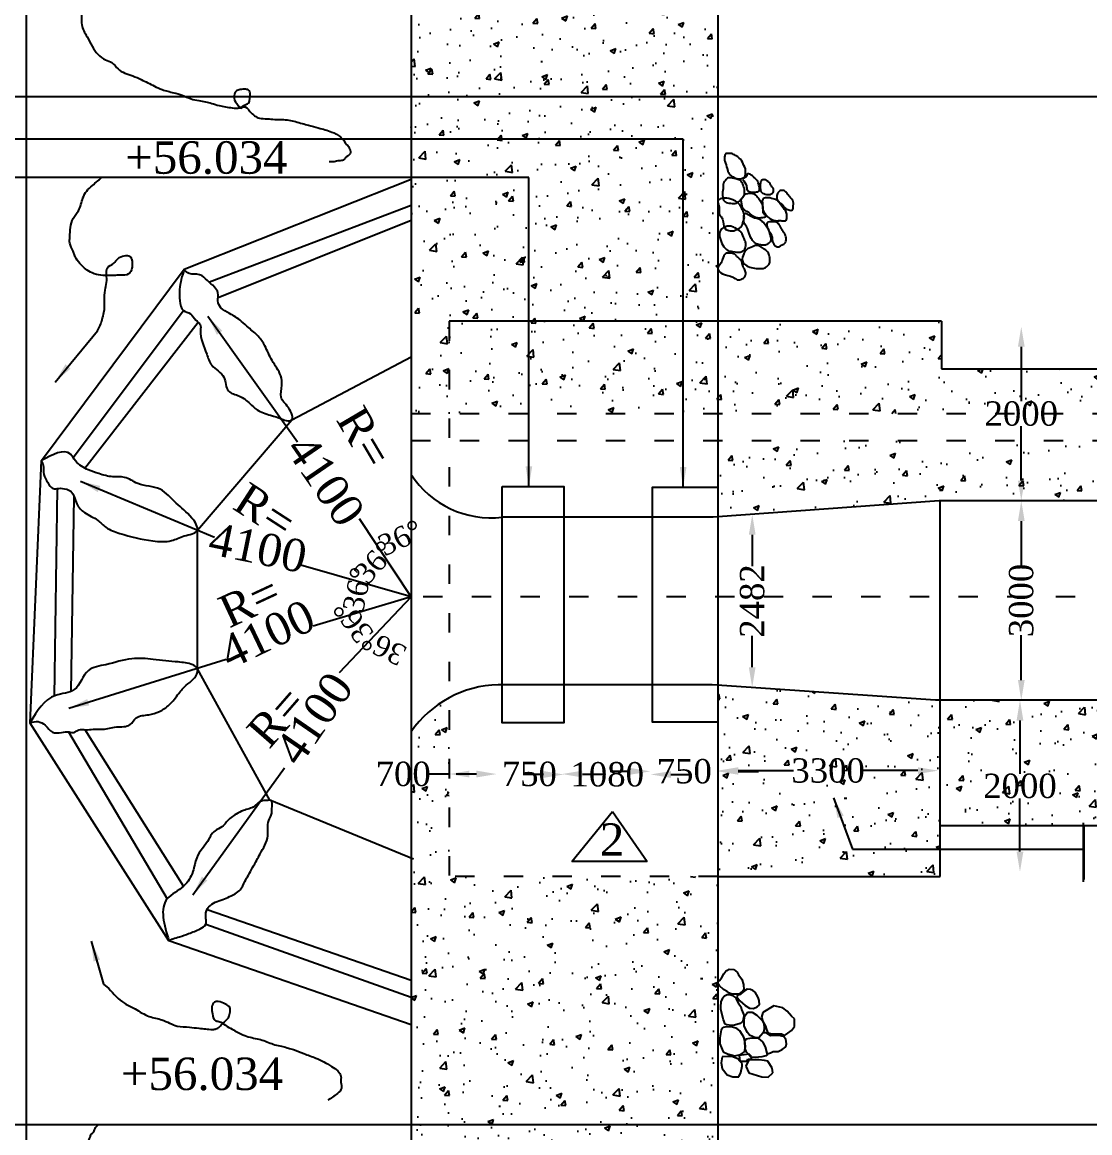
# Model space of a CAD drawing. Header units: millimetres. Extents: x 1776 to 105812, y -926 to 60429.
# Drawn here: x 52245 to 65409, y 28551 to 42253 of the extents above; entities that cross this region are included whole.
import ezdxf

# ---------------------------------------------------------------- set-up
doc = ezdxf.new("R2010")
doc.units = ezdxf.units.MM
doc.header["$MEASUREMENT"] = 0
doc.header["$PDMODE"] = 66
doc.header["$PDSIZE"] = 170
doc.linetypes.add('ACAD_ISO03W100', pattern=[30, 12, -18])
for name, color, linetype in [('DIM', 5, 'Continuous'), ('DOT LINE', 3, 'ACAD_ISO03W100'), ('DWG. LINE', 1, 'Continuous'), ('HATCH', 2, 'Continuous'), ('TEXT', 7, 'Continuous')]:
    doc.layers.add(name, color=color, linetype=linetype)
doc.styles.get("Standard").update_dxf_attribs({"font": 'times.ttf', "height": 300})
doc.dimstyles.get("Standard").update_dxf_attribs({"dimtxt": 300, "dimasz": 250, "dimexe": 0.18, "dimexo": 0.0625, "dimgap": 0.09, "dimtad": 0, "dimtih": 1, "dimtoh": 1, "dimdec": 1, "dimzin": 0, "dimdsep": 46, "dimtxsty": 'Standard', "dimcen": 0.09, "dimse1": 1, "dimse2": 1, "dimclrd": 5, "dimclre": 5, "dimclrt": 4, "dimadec": 0, "dimazin": 0, "dimtfac": 1, "dimtdec": 1, "dimtofl": 0, "dimtmove": 0, "dimatfit": 3, "dimfxl": 0, "dimtolj": 1, "dimtzin": 0, "dimarcsym": 0})
pattern_1 = [(50, (0, 0), (717.26, -62.752), [75, -825]), (355, (0, 0), (-138.7513, 752.192), [60, -660]), (100.4514, (59.8, -5.2), (578.5094, 689.4395), [63.74, -701.142]), (46.1842, (0, 200), (1067.241, -165.519), [112.5, -1237.5]), (96.6356, (88.9, 186.2), (934.663, 974.118), [95.61, -1051.713]), (351.1842, (0, 200), (934.662, 974.119), [90, -990]), (21, (100, 150), (596.907, -402.619), [75, -825]), (326, (100, 150), (243.3153, 725.15), [60, -660]), (71.4514, (149.74, 116.45), (840.2226, 322.5305), [63.74, -701.142]), (37.5, (0, 0), (12.15986, 332.89385), [0, -652, 0, -670, 0, -662.5]), (7.5, (0, 0), (263.0695, 394.4117), [0, -382, 0, -637, 0, -252.5]), (327.5, (-223, 0), (533.8224, -22.5549), [0, -250, 0, -780, 0, -1035]), (317.5, (-323, 0), (583.1862, 100.105), [0, -325, 0, -518, 0, -735])]

# ---------------------------------------------------------------- blocks, each defined once
blk = doc.blocks.new('*D55')
at = {"layer": 'Defpoints', "color": 0}
for p in [(59993, 33014), (59993, 33010), (60824, 33014)]:
    blk.add_point(p, dxfattribs=at)
at = {"layer": 'DIM', "color": 5, "lineweight": -2}
for p, q in [((59743, 33010), (59493, 33010)), ((61074, 33010), (61324, 33010))]:
    blk.add_line(p, q, dxfattribs=at)
at = {"layer": 'DIM', "color": 5}
for points in [[(59743, 33052), (59743, 32969), (59993, 33010)], [(61074, 33052), (61074, 32969), (60824, 33010)]]:
    blk.add_solid(points, dxfattribs=at)
at = {"layer": 'DIM', "color": 4, "insert": (60409, 33010), "char_height": 300, "attachment_point": 5}
blk.add_mtext('\\A1;750', dxfattribs=at)
blk = doc.blocks.new('*D56')
at = {"layer": 'Defpoints', "color": 0}
for p in [(58924, 33010), (58924, 32972), (59993, 33010)]:
    blk.add_point(p, dxfattribs=at)
at = {"layer": 'DIM', "color": 5, "lineweight": -2}
for p, q in [((58674, 32972), (58424, 32972)), ((60243, 32972), (60493, 32972))]:
    blk.add_line(p, q, dxfattribs=at)
at = {"layer": 'DIM', "color": 5}
for points in [[(58674, 33013), (58674, 32930), (58924, 32972)], [(60243, 33013), (60243, 32930), (59993, 32972)]]:
    blk.add_solid(points, dxfattribs=at)
at = {"layer": 'DIM', "color": 4, "insert": (59459, 32972), "char_height": 300, "attachment_point": 5}
blk.add_mtext('\\A1;1080', dxfattribs=at)
blk = doc.blocks.new('*D57')
at = {"layer": 'Defpoints', "color": 0}
for p in [(58095, 32977), (58095, 32968), (58902, 32968)]:
    blk.add_point(p, dxfattribs=at)
at = {"layer": 'DIM', "color": 5, "lineweight": -2}
for p, q in [((57845, 32977), (57595, 32977)), ((59152, 32977), (59402, 32977))]:
    blk.add_line(p, q, dxfattribs=at)
at = {"layer": 'DIM', "color": 5}
for points in [[(57845, 33019), (57845, 32935), (58095, 32977)], [(59152, 33019), (59152, 32935), (58902, 32977)]]:
    blk.add_solid(points, dxfattribs=at)
at = {"layer": 'DIM', "color": 4, "insert": (58498, 32977), "char_height": 300, "attachment_point": 5}
blk.add_mtext('\\A1;750', dxfattribs=at)
blk = doc.blocks.new('*D58')
at = {"layer": 'Defpoints', "color": 0}
for p in [(57509, 32977), (57509, 32977), (58095, 32977)]:
    blk.add_point(p, dxfattribs=at)
at = {"layer": 'DIM', "color": 5, "lineweight": -2}
for p, q in [((57509, 32977), (57259, 32977)), ((57845, 32977), (57759, 32977))]:
    blk.add_line(p, q, dxfattribs=at)
at = {"layer": 'DIM', "color": 5}
for points in [[(57759, 33019), (57759, 32935), (57509, 32977)], [(57845, 33019), (57845, 32935), (58095, 32977)]]:
    blk.add_solid(points, dxfattribs=at)
at = {"layer": 'DIM', "color": 4, "insert": (56943, 32977), "char_height": 300, "attachment_point": 5}
blk.add_mtext('\\A1;700', dxfattribs=at)
blk = doc.blocks.new('*D59')
at = {"layer": 'Defpoints', "color": 0}
for p in [(61252, 36180), (61246, 34044), (61251, 34044)]:
    blk.add_point(p, dxfattribs=at)
at = {"layer": 'DIM', "color": 5, "lineweight": -2}
for p, q in [((61247, 35930), (61247, 35541)), ((61247, 34294), (61247, 34683))]:
    blk.add_line(p, q, dxfattribs=at)
at = {"layer": 'DIM', "color": 5}
for points in [[(61205, 35930), (61288, 35930), (61247, 36180)], [(61205, 34294), (61288, 34294), (61246, 34044)]]:
    blk.add_solid(points, dxfattribs=at)
at = {"layer": 'DIM', "color": 4, "insert": (61247, 35112), "char_height": 300, "attachment_point": 5, "rotation": 90}
blk.add_mtext('\\A1;2482', dxfattribs=at)
blk = doc.blocks.new('*D60')
at = {"layer": 'Defpoints', "color": 0}
for p in [(64564, 36348), (64564, 33887), (64564, 33887)]:
    blk.add_point(p, dxfattribs=at)
at = {"layer": 'DIM', "color": 5, "lineweight": -2}
for p, q in [((64564, 36098), (64564, 35544)), ((64564, 34137), (64564, 34692))]:
    blk.add_line(p, q, dxfattribs=at)
at = {"layer": 'DIM', "color": 5}
for points in [[(64523, 36098), (64606, 36098), (64564, 36348)], [(64523, 34137), (64606, 34137), (64564, 33887)]]:
    blk.add_solid(points, dxfattribs=at)
at = {"layer": 'DIM', "color": 4, "insert": (64564, 35118), "char_height": 300, "attachment_point": 5, "rotation": 90}
blk.add_mtext('\\A1;3000', dxfattribs=at)
blk = doc.blocks.new('*D61')
at = {"layer": 'Defpoints', "color": 0}
for p in [(64564, 33887), (64548, 31770), (64564, 31770)]:
    blk.add_point(p, dxfattribs=at)
at = {"layer": 'DIM', "color": 5, "lineweight": -2}
for p, q in [((64548, 33637), (64548, 32981)), ((64548, 32020), (64548, 32676))]:
    blk.add_line(p, q, dxfattribs=at)
at = {"layer": 'DIM', "color": 5}
for points in [[(64506, 33637), (64590, 33637), (64548, 33887)], [(64506, 32020), (64590, 32020), (64548, 31770)]]:
    blk.add_solid(points, dxfattribs=at)
at = {"layer": 'DIM', "color": 4, "insert": (64548, 32829), "char_height": 300, "attachment_point": 5}
blk.add_mtext('\\A1;2000', dxfattribs=at)
blk = doc.blocks.new('*D62')
at = {"layer": 'Defpoints', "color": 0}
for p in [(60824, 33010), (63539, 33019), (63539, 33010)]:
    blk.add_point(p, dxfattribs=at)
at = {"layer": 'DIM', "color": 5, "lineweight": -2}
for p, q in [((61074, 33019), (61755, 33019)), ((63289, 33019), (62608, 33019))]:
    blk.add_line(p, q, dxfattribs=at)
at = {"layer": 'DIM', "color": 5}
for points in [[(61074, 33061), (61074, 32978), (60824, 33019)], [(63289, 33061), (63289, 32978), (63539, 33019)]]:
    blk.add_solid(points, dxfattribs=at)
at = {"layer": 'DIM', "color": 4, "insert": (62182, 33019), "char_height": 300, "attachment_point": 5}
blk.add_mtext('\\A1;3300', dxfattribs=at)
blk = doc.blocks.new('*D63')
at = {"layer": 'Defpoints', "color": 0}
for p in [(64516, 38498), (64516, 36348), (64564, 36348)]:
    blk.add_point(p, dxfattribs=at)
at = {"layer": 'DIM', "color": 5, "lineweight": -2}
for p, q in [((64564, 38248), (64564, 37576)), ((64564, 36598), (64564, 37270))]:
    blk.add_line(p, q, dxfattribs=at)
at = {"layer": 'DIM', "color": 5}
for points in [[(64523, 38248), (64606, 38248), (64564, 38498)], [(64523, 36598), (64606, 36598), (64564, 36348)]]:
    blk.add_solid(points, dxfattribs=at)
at = {"layer": 'DIM', "color": 4, "insert": (64564, 37423), "char_height": 300, "attachment_point": 5}
blk.add_mtext('\\A1;2000', dxfattribs=at)

msp = doc.modelspace()

# ---------------------------------------------------------------- hatches: boundary and pattern name
at = {"layer": 'HATCH'}
h = msp.add_hatch(dxfattribs=at)
h.set_pattern_fill('AR-CONC', color=256, scale=100, style=0)
h.set_pattern_definition(pattern_1)
h.paths.add_polyline_path([(60823.89, 44235.42), (60823.89, 45051.55), (57040.64, 45051.55), (57040.64, 41338.42), (60823.89, 41338.42)])
h.paths.add_polyline_path([(58537.91, 43485.73), (59040.43, 44099.11), (59464.32, 43485.73)], flags=16)
h.paths.add_polyline_path([(60016.83, 44712.81), (60799.05, 44712.81), (60799.05, 44256.75), (60016.83, 44256.75)], flags=24)
h.paths.add_polyline_path([(58963.38, 44679.8), (60038.47, 44679.8), (60038.47, 44223.75), (58963.38, 44223.75)], flags=24)
h.paths.add_polyline_path([(58197.22, 44655.5), (58979.44, 44655.5), (58979.44, 44199.45), (58197.22, 44199.45)], flags=24)
h.paths.add_polyline_path([(56700.67, 44638.62), (57447.42, 44638.62), (57447.42, 44183.43), (56700.67, 44183.43)], flags=9)
h.paths.add_polyline_path([(58782.59, 43454.94), (59277.47, 43454.94), (59277.47, 44053.64), (58782.59, 44053.64)], flags=24)
h = msp.add_hatch(dxfattribs=at)
h.set_pattern_fill('AR-CONC', color=256, scale=100, style=0)
h.set_pattern_definition(pattern_1)
h.paths.add_polyline_path([(60823.89, 41338.42), (57040.64, 41338.42), (57040.64, 37424.69), (57509.4, 37424.69), (57509.4, 38563.32), (60823.89, 38563.32)])
h = msp.add_hatch(dxfattribs=at)
h.set_pattern_fill('AR-CONC', color=256, scale=100, style=0)
h.set_pattern_definition(pattern_1)
h.paths.add_polyline_path([(60823.89, 38563.32), (57509.4, 38563.32), (57509.4, 37424.69), (60823.89, 37424.69)])
h = msp.add_hatch(dxfattribs=at)
h.set_pattern_fill('AR-CONC', color=256, scale=100, style=0)
h.set_pattern_definition(pattern_1)
h.paths.add_polyline_path([(68652.24, 37978.03), (63578.44, 37978.03), (63578.44, 38563.32), (60823.89, 38563.32), (60823.89, 37424.69), (68652.24, 37424.69)])
h.paths.add_polyline_path([(64059.04, 37650.61), (65069.68, 37650.61), (65069.68, 37195.42), (64059.04, 37195.42)], flags=9)
h = msp.add_hatch(dxfattribs=at)
h.set_pattern_fill('AR-CONC', color=256, scale=100, style=0)
h.set_pattern_definition(pattern_1)
h.paths.add_polyline_path([(68652.24, 37091.13), (60823.89, 37091.13), (60823.89, 36149.15), (63553.23, 36348.29), (68652.24, 36348.29)])
h = msp.add_hatch(dxfattribs=at)
h.set_pattern_fill('AR-CONC', color=256, scale=100, style=0)
h.set_pattern_definition(pattern_1)
h.paths.add_polyline_path([(69676.31, 33887.09), (63507.22, 33887.09), (60823.89, 34073.94), (60823.89, 31711.36), (63563.25, 31711.36), (63563.25, 32342.17), (69539.51, 32342.17)])
h.paths.add_polyline_path([(64042.52, 33056.31), (65053.16, 33056.31), (65053.16, 32601.12), (64042.52, 32601.12)], flags=24)
h.paths.add_polyline_path([(61680.44, 33247.03), (62682.64, 33247.03), (62682.64, 32791.84), (61680.44, 32791.84)], flags=24)
h = msp.add_hatch(dxfattribs=at)
h.set_pattern_fill('AR-CONC', color=256, scale=100, style=0)
h.set_pattern_definition(pattern_1)
h.paths.add_polyline_path([(60823.89, 31711.36), (57509.4, 31711.36), (57509.4, 33918.33, 0.11933784), (57040.64, 33496.66), (57040.64, 28653.29), (60823.89, 28653.29)])
h.paths.add_polyline_path([(56552.08, 33205.13), (57334.31, 33205.13), (57334.31, 32749.08), (56552.08, 32749.08)], flags=9)
h = msp.add_hatch(dxfattribs=at)
h.set_pattern_fill('AR-CONC', color=256, scale=100, style=0)
h.set_pattern_definition(pattern_1)
h.paths.add_polyline_path([(60823.89, 28653.29), (57040.64, 28653.29), (57040.64, 24891.68), (57621.56, 24891.68), (57621.56, 25931.99), (60823.89, 25931.99)])

# ---------------------------------------------------------------- linework, layer by layer
at = {"layer": 'DIM'}
for p, q in [((65328.42, 32373.67), (65328.42, 31645.45)), ((65335.01, 32342.17), (65335.01, 31674.93))]:
    msp.add_line(p, q, dxfattribs=at)
for points in [[(53060.37, 42972.65), (53033.41, 42907.37), (53008.24, 42821.87), (52952.71, 42664.69), (52952.71, 42535.5), (52975.07, 42385.65), (52977.42, 42312.84), (52979.77, 42222.41), (53045.15, 42072.98), (53108.33, 41955.73), (53273.82, 41787.36), (53352.04, 41754.29), (53427.26, 41676.12), (53608.19, 41590.87), (53713.5, 41545.77), (53875.97, 41464.59), (53969.25, 41422.5), (54113.67, 41383.42), (54218.97, 41353.35), (54327.29, 41308.25), (54423.57, 41287.21), (54583.04, 41251.13), (54673.3, 41224.07), (54832.77, 41197.01), (54932.06, 41197.01), (54995.24, 41233.09), (55043.38, 41266.16), (55049.4, 41293.22), (55055.42, 41359.36), (55037.37, 41416.49), (54998.25, 41425.51), (54932.06, 41422.5), (54886.93, 41404.46), (54862.86, 41368.38), (54874.89, 41269.17), (54907.99, 41227.08), (54947.1, 41194), (54972.57, 41207.92), (55053.81, 41150.8), (55171.15, 41069.62), (55264.43, 41060.6), (55360.71, 41054.59), (55532.21, 41045.57), (55697.69, 41003.48), (55775.92, 40982.43), (55896.27, 40949.36), (56064.77, 40898.25), (56170.07, 40838.12), (56248.3, 40741.91), (56284.41, 40690.8), (56287.42, 40630.67), (56233.26, 40582.56), (56206.18, 40552.5), (56152.02, 40543.48), (56091.84, 40531.45), (56028.66, 40531.45)], [(53172.93, 38445.25), (53207.11, 38512.62), (53230.25, 38584.09), (53253.39, 38672.38), (53259.7, 38823.73), (53268.05, 38946.59), (53284.88, 39041.18), (53284.88, 39144.18), (53293.29, 39219.86), (53375.33, 39280.82), (53425.82, 39335.47), (53503.66, 39371.21), (53575.18, 39362.8), (53598.32, 39318.66), (53600.43, 39266.1), (53598.32, 39217.76), (53556.25, 39148.39), (53455.27, 39131.57), (53373.23, 39129.47), (53303.81, 39129.47), (53215.46, 39131.57), (53106.07, 39161), (53028.23, 39207.25), (52973.54, 39257.7), (52910.43, 39337.57), (52889.39, 39383.82), (52874.3, 39426.96), (52832.23, 39527.86), (52832.23, 39603.54), (52840.64, 39719.15), (52874.3, 39832.66), (52939.52, 39927.26), (52994.3, 40084.26), (53040.58, 40170.44), (53110, 40237.71), (53175.21, 40294.46), (53204.66, 40319.69), (53223.85, 40336.83)], [(53311.58, 30330.87), (53508.05, 30148.57), (53637.16, 30078.45), (53811.18, 29985.9), (53968.36, 29943.83), (54156.41, 29868.1), (54307.97, 29854.08), (54423.05, 29840.05), (54504.44, 29831.64), (54591.45, 29826.03), (54633.55, 29831.64), (54678.46, 29856.88), (54698.11, 29882.12), (54726.18, 29907.37), (54754.24, 29935.41), (54787.92, 29969.07), (54804.76, 30025.16), (54804.76, 30098.08), (54751.44, 30137.35), (54661.62, 30171), (54616.71, 30162.59), (54583.03, 30103.69), (54591.45, 30016.75), (54622.33, 29938.22), (54670.04, 29924.19), (54751.44, 29876.51), (54835.64, 29828.84), (54967.56, 29758.72), (55055.78, 29730.02), (55224.18, 29687.95), (55381.36, 29631.86), (55459.95, 29615.03), (55527.31, 29595.4), (55589.06, 29578.57), (55718.17, 29528.09), (55866.92, 29471.99), (56059.81, 29370.63), (56175.62, 29245.64), (56174.21, 29175.73), (56181.93, 29101.66), (56132.52, 29035.31), (56012.08, 28951.99)]]:
    msp.add_spline(points, degree=3, dxfattribs=at)
msp.add_open_spline([(53395.04, 26680.33), (53410.4, 26724.42), (53434.47, 26793.52), (53428.44, 26893.95), (53429.91, 26970.27), (53429.05, 27045.12), (53431.41, 27121.76), (53431.29, 27201.68), (53429.38, 27274.59), (53434.22, 27331.15), (53440.86, 27378.02), (53462.9, 27426.24), (53473.93, 27473.04), (53486.19, 27524.88), (53528.26, 27555.62), (53571.64, 27595.56), (53641.04, 27620.36), (53674.45, 27568.64), (53715.2, 27533.88), (53688.83, 27471.9), (53671.01, 27418.88), (53647.46, 27348.34), (53582.52, 27348), (53536.16, 27306.78), (53480.07, 27337.84), (53424.45, 27339.41), (53353.71, 27348.01), (53263.5, 27388), (53140.03, 27425.83), (53015.29, 27487.87), (52996.51, 27584.98), (52952.04, 27634.31), (52924.12, 27709.29), (52886.67, 27795.2), (52853.94, 27878.93), (52867.98, 27966.75), (52879.19, 28049.84), (52940.68, 28129.05), (52929.09, 28219.83), (52954.18, 28292.94), (53006.51, 28341.73), (53025.57, 28407.34), (53060.88, 28454.92), (53084.58, 28494.74), (53093.2, 28536.52), (53134.74, 28563.17), (53141.5, 28605.42), (53161.17, 28630.37), (53175.09, 28642.14), (53183.72, 28649.72), (53187.73, 28653.29)], degree=3, knots=[0, 0, 0, 0, 138.11073785, 216.46555851, 299.01798324, 367.57854617, 440.87837611, 529.02760627, 607.38242693, 659.32270884, 699.39551493, 748.53117859, 816.76621052, 844.6468291, 905.02893303, 961.50159667, 1032.89797724, 1078.42633217, 1132.77428401, 1174.51784791, 1257.72703238, 1321.09035035, 1361.50186067, 1437.22523957, 1478.40462278, 1537.81081399, 1604.34667957, 1690.71245942, 1829.35202897, 2007.99028584, 2046.70937112, 2117.76714144, 2201.03885921, 2284.46169309, 2401.90849781, 2459.54822246, 2548.48560587, 2651.19238846, 2741.01410216, 2810.95184301, 2874.78282931, 2950.04691032, 3009.85456567, 3051.73719498, 3088.79270193, 3132.38738181, 3188.05063857, 3208.2566162, 3226.57361459, 3242.68988585, 3242.68988585, 3242.68988585, 3242.68988585], dxfattribs=at)
at = {"layer": 'DOT LINE', "ltscale": 20}
for p, q in [((57509.4, 38563.32), (57509.4, 31711.36)), ((57040.64, 37424.69), (80202.07, 37424.69)), ((57040.64, 37091.13), (80202.07, 37091.13)), ((71229.21, 35164.38), (57040.64, 35164.38)), ((60823.89, 31711.36), (57509.4, 31711.36))]:
    msp.add_line(p, q, dxfattribs=at)
at = {"layer": 'DWG. LINE'}
for p, q in [((57040.64, 56024.34), (57040.64, 14058.63)), ((52298.14, 14195.74), (52298.14, 55893.44)), ((60823.89, 44235.42), (60823.89, 13755.58)), ((48731.6, 41338.42), (80148.92, 41338.42)), ((54243.32, 39205.38), (57040.64, 40316.9)), ((57040.64, 39992.09), (54553.08, 39044.43)), ((54660.24, 38857.11), (57040.64, 39810.08)), ((52481.43, 36843.69), (54243.32, 39205.38)), ((52873.25, 36881.36), (54234.65, 38695.21)), ((53019.35, 36749.25), (54414.51, 38551.56)), ((63578.44, 38563.32), (57509.4, 38563.32)), ((63578.44, 38563.32), (63578.44, 37978.03)), ((55570.9, 37346.64), (57040.64, 38125.61)), ((63578.44, 37978.03), (80202.07, 37978.03)), ((54404.56, 35987.56), (55570.9, 37346.64)), ((52342.83, 33605.4), (52481.43, 36843.69)), ((52677.85, 36499.33), (52640.69, 33932.09)), ((52850.22, 33989.72), (52887.77, 36398.2)), ((63553.23, 36348.29), (60764.9, 36144.84)), ((80202.07, 36348.29), (63553.23, 36348.29)), ((63563.25, 32342.17), (63563.25, 36348.29)), ((57040.64, 35164.38), (56403.28, 36124.86)), ((60764.9, 36144.84), (58162.82, 36144.84)), ((54407.01, 34275.06), (54404.56, 35987.56)), ((57040.64, 35164.38), (55682.36, 35554.51)), ((57040.64, 35164.38), (55833.89, 34802.73)), ((57040.64, 35164.38), (56152.79, 34224.33)), ((55299.91, 32653.89), (54407.01, 34275.06)), ((60754.21, 34078.8), (58115.61, 34078.8)), ((63507.22, 33887.09), (60754.21, 34078.8)), ((80207.07, 33887.09), (63507.22, 33887.09)), ((54054.57, 30919.36), (52342.83, 33605.4)), ((52342.83, 33605.4), (52342.83, 33605.4)), ((52817.17, 33496.59), (54034.12, 31437.95)), ((54235.98, 31593.61), (53022.2, 33523.59)), ((57068.64, 31924.76), (55299.91, 32653.89)), ((59022.87, 31899.65), (59525.39, 32513.03)), ((59525.39, 32513.03), (59949.28, 31899.65)), ((63563.25, 31711.36), (63563.25, 32342.17)), ((63563.25, 32342.17), (80202.07, 32342.17)), ((59949.28, 31899.65), (59022.87, 31899.65)), ((60823.89, 31711.36), (63563.25, 31711.36)), ((54523.95, 31304.97), (57040.64, 30432.25)), ((54508.29, 31122.78), (57040.64, 30222.02)), ((57040.64, 29883.82), (54054.57, 30919.36)), ((48251.64, 28653.29), (80202.07, 28653.29))]:
    msp.add_line(p, q, dxfattribs=at)
msp.add_lwpolyline([(58162.82, 36524.21), (58922.04, 36524.21), (58922.04, 33608.56), (58162.82, 33608.56)], close=True, dxfattribs=at)
msp.add_lwpolyline([(60823.89, 33615), (60016.22, 33615), (60016.22, 36514.77), (60823.89, 36514.77)], dxfattribs=at)
for centre, radius, start, end in [((58030.24, 37321.39), 1184, 213.299246, 276.428978), ((58145.79, 32739.49), 1339.65, 91.290847, 145.583625)]:
    msp.add_arc(centre, radius, start, end, dxfattribs=at)
for points in [[(54243.32, 39205.38), (54184.9, 38955.94), (54189.37, 38817.4), (54234.65, 38695.21), (54319.08, 38656.51), (54386.16, 38576.07), (54439.83, 38522.44), (54444.3, 38450.93), (54520.54, 38158.94), (54583.15, 38020.4), (54730.75, 37872.92), (54788.89, 37703.09), (54923.06, 37640.52), (55052.76, 37546.67), (55142.21, 37470.7), (55307.69, 37403.66), (55441.87, 37358.97), (55522.37, 37336.62), (55562.63, 37341.09), (55526.85, 37497.51), (55437.4, 37627.12), (55446.34, 37774.6), (55432.92, 37890.8), (55325.58, 38078.5), (55236.13, 38261.73), (55155.63, 38377.93), (55034.87, 38485.19), (54949.9, 38561.17), (54802.31, 38659.49), (54694.97, 38730.99), (54659.19, 38815.91), (54659.19, 38914.23), (54614.46, 38985.73), (54529.49, 39066.18), (54431.09, 39137.68), (54305.86, 39151.09), (54239.66, 39200.48)], [(52481.43, 36843.69), (52839.59, 36921.79), (52903.66, 36839.98), (53060.28, 36729.72), (53188.43, 36683.48), (53362.85, 36644.35), (53505.23, 36637.24), (53668.97, 36562.54), (53946.97, 36490.71), (54142.75, 36319.98), (54338.53, 36135.02), (54402.6, 35982.07), (54242.42, 35914.49), (54085.8, 35857.58), (53854.43, 35854.02), (53448.64, 35946.5), (53277.78, 36021.19), (53178.11, 36106.56), (53014.37, 36202.6), (52918.26, 36309.31), (52887.77, 36398.2), (52843.51, 36465.81), (52740.28, 36501.38), (52697.57, 36501.38), (52622.82, 36501.38), (52562.3, 36572.52), (52512.47, 36672.11), (52505.35, 36789.49), (52481.43, 36843.69)], [(52342.83, 33613.44), (52657.05, 33946.28), (52887.54, 34019.02), (53061.43, 34253.38), (53275.75, 34326.12), (53597.06, 34399.93), (53859.9, 34391.85), (54167.24, 34359.52), (54349.21, 34323.15), (54405.82, 34278.7), (54405.82, 34234.25), (54268.33, 34072.62), (54175.32, 33971.6), (54058.05, 33830.17), (53936.74, 33749.36), (53807.34, 33708.95), (53649.63, 33668.54), (53576.84, 33587.73), (53406.65, 33558.66), (53236.81, 33530.37), (53119.54, 33530.37), (53027.43, 33523.31), (52941.61, 33522.29), (52880.95, 33489.96), (52822.31, 33495.94), (52731.33, 33489.96), (52618.11, 33494), (52529.14, 33578.86), (52440.18, 33623.31), (52342.83, 33613.44)], [(54054.57, 30919.36), (54034.12, 31437.95), (54235.98, 31593.61), (54349.45, 31772.86), (54396.98, 31944.03), (54546.07, 32173.88), (54576.99, 32228.4), (54642.46, 32290.19), (54724.3, 32339.26), (54766.14, 32388.33), (54884.52, 32483.53), (54971.82, 32527.15), (55108.22, 32579.85), (55170.06, 32632.55), (55222.8, 32648.91), (55260.99, 32648.91), (55310.1, 32652.54), (55324.65, 32548.96), (55322.83, 32494.43), (55284.64, 32401.75), (55273.73, 32305.43), (55273.73, 32216.38), (55177.34, 31990.51), (55137.33, 31916), (55033.67, 31729.82), (54991.84, 31651.67), (54931.83, 31549.9), (54802.7, 31464.48), (54717.22, 31429.95), (54548.08, 31340.22), (54517.16, 31289.33), (54509.88, 31193.01), (54508.29, 31122.78), (54440.77, 31067.62), (54296.85, 31008.76), (54184.09, 30968.78), (54104.07, 30943.33), (54054.57, 30919.36)]]:
    msp.add_spline(points, degree=3, dxfattribs=at)
at = {"layer": 'HATCH'}
for p, q in [((60935.2, 30554.45), (60964.23, 30568.15)), ((60964.23, 30568.15), (61018.26, 30564.12)), ((61018.26, 30564.12), (61061.8, 30534.31)), ((60823.89, 30408.6), (60843.27, 30429.55)), ((60843.27, 30429.55), (60873.1, 30466.62)), ((60873.1, 30466.62), (60896.49, 30510.13)), ((60896.49, 30510.13), (60922.29, 30543.17)), ((60922.29, 30543.17), (60935.2, 30554.45)), ((61061.8, 30534.31), (61077.93, 30498.05)), ((61077.93, 30498.05), (61117.44, 30446.47)), ((61117.44, 30446.47), (61140.83, 30380.4)), ((60836.82, 30377.98), (60823.89, 30408.6)), ((60844.88, 30361.87), (60836.82, 30377.98)), ((60891.65, 30318.35), (60844.88, 30361.87)), ((60936, 30294.98), (60891.65, 30318.35)), ((60966.65, 30273.23), (60936, 30294.98)), ((61119.86, 30284.51), (61097.28, 30274.03)), ((61144.86, 30315.13), (61119.86, 30284.51)), ((61150.94, 30303.49), (61128.73, 30280.13)), ((61140.83, 30380.4), (61144.86, 30315.13)), ((61186, 30321), (61150.94, 30303.49)), ((61224.56, 30317.5), (61186, 30321)), ((61255.53, 30305.82), (61224.56, 30317.5)), ((61281.25, 30284.8), (61255.53, 30305.82)), ((61299.36, 30255.02), (61281.25, 30284.8)), ((60860.67, 30097.82), (60861.86, 30176.32)), ((60874.76, 30204.53), (60861.86, 30176.32)), ((60903.79, 30238.37), (60874.76, 30204.53)), ((60938.46, 30252.07), (60903.79, 30238.37)), ((60971.53, 30252.07), (60938.46, 30252.07)), ((60994.87, 30261.14), (60966.65, 30273.23)), ((60982.01, 30248.85), (60971.53, 30252.07)), ((61009.43, 30241.59), (60982.01, 30248.85)), ((61083.57, 30261.14), (60994.87, 30261.14)), ((61009.43, 30241.59), (61044.37, 30215.83)), ((61044.37, 30215.83), (61052.66, 30190.38)), ((61052.66, 30190.38), (61075.79, 30146.35)), ((61064.46, 30246.85), (61056.28, 30228.75)), ((61056.28, 30228.75), (61079.06, 30198.97)), ((61087.83, 30253.85), (61064.46, 30246.85)), ((61075.79, 30146.35), (61104.22, 30107.3)), ((61079.06, 30198.97), (61092.55, 30180.65)), ((61097.28, 30274.03), (61083.57, 30261.14)), ((61128.73, 30280.13), (61087.83, 30253.85)), ((61092.55, 30180.65), (61160.92, 30119.34)), ((61319.28, 30219.19), (61299.36, 30255.02)), ((61331.55, 30181.82), (61319.28, 30219.19)), ((61336.22, 30130.44), (61331.55, 30181.82)), ((60860.67, 30070.65), (60860.67, 30097.82)), ((60894.31, 29945.54), (60860.67, 30070.65)), ((61104.22, 30107.3), (61116.07, 30070.01)), ((61116.07, 30070.01), (61138.01, 30013.02)), ((61138.01, 30013.02), (61141.56, 29989.35)), ((61151.23, 29986.99), (61188.62, 30037.94)), ((61160.92, 30119.34), (61212.34, 30086.64)), ((61188.62, 30037.94), (61244.7, 30039.64)), ((61212.34, 30086.64), (61264.35, 30086.06)), ((61244.7, 30039.64), (61304.18, 30000.58)), ((61264.35, 30086.06), (61309.34, 30104.75)), ((61309.34, 30104.75), (61336.22, 30130.44)), ((61375.55, 30034.54), (61360.26, 29978.5)), ((61513.21, 30116.05), (61375.55, 30034.54)), ((61625.37, 30090.58), (61513.21, 30116.05)), ((61676.35, 30053.22), (61625.37, 30090.58)), ((61729.03, 29990.39), (61676.35, 30053.22)), ((60912.15, 29892.06), (60894.31, 29945.54)), ((60931.65, 29880.87), (60912.15, 29892.06)), ((60992.64, 29874.23), (60931.65, 29880.87)), ((61026.66, 29878.38), (60992.64, 29874.23)), ((61099.26, 29899.11), (61026.66, 29878.38)), ((61119.18, 29915.69), (61099.26, 29899.11)), ((61130.9, 29926.03), (61119.18, 29915.69)), ((61141.56, 29989.35), (61130.9, 29926.03)), ((61147.83, 29919.07), (61151.23, 29986.99)), ((61147.83, 29864.73), (61147.83, 29919.07)), ((61304.18, 30000.58), (61372.15, 29932.65)), ((61360.26, 29978.5), (61378.1, 29922.46)), ((61372.15, 29932.65), (61384.05, 29912.27)), ((61378.1, 29922.46), (61409.54, 29868.12)), ((61384.05, 29912.27), (61392.55, 29868.12)), ((61766.42, 29958.12), (61729.03, 29990.39)), ((61769.82, 29902.09), (61766.42, 29958.12)), ((61769.82, 29863.03), (61769.82, 29902.09)), ((60864.07, 29822.72), (60848.78, 29723.89)), ((60889.56, 29849.89), (60864.07, 29822.72)), ((60928.64, 29858.38), (60889.56, 29849.89)), ((61001.72, 29853.29), (60928.64, 29858.38)), ((61056.1, 29836.31), (61001.72, 29853.29)), ((61095.19, 29807.1), (61056.1, 29836.31)), ((61120.68, 29762.95), (61095.19, 29807.1)), ((61141.08, 29730.68), (61120.68, 29762.95)), ((61186.92, 29786.61), (61147.83, 29864.73)), ((61212.58, 29757.08), (61186.92, 29786.61)), ((61285.66, 29723.11), (61212.58, 29757.08)), ((61353.63, 29750.28), (61328.14, 29723.11)), ((61380.82, 29784.25), (61353.63, 29750.28)), ((61392.55, 29823.97), (61380.82, 29784.25)), ((61416.51, 29784.25), (61380.82, 29784.25)), ((61392.55, 29868.12), (61392.55, 29823.97)), ((61409.54, 29868.12), (61421.44, 29823.97)), ((61475.99, 29748.59), (61416.51, 29784.25)), ((61421.44, 29823.97), (61438.43, 29783.22)), ((61438.43, 29783.22), (61489.41, 29771.33)), ((61572.86, 29751.98), (61475.99, 29748.59)), ((61489.41, 29771.33), (61577.78, 29771.33)), ((61632.34, 29740.09), (61572.86, 29751.98)), ((61577.78, 29771.33), (61608.37, 29769.63)), ((61608.37, 29769.63), (61647.19, 29750.39)), ((61662.93, 29707.83), (61632.34, 29740.09)), ((61645.76, 29749.25), (61686.55, 29781.52)), ((61686.55, 29781.52), (61730.73, 29812.08)), ((61730.73, 29812.08), (61769.82, 29863.03)), ((60848.78, 29723.89), (60848.78, 29647.48)), ((60848.78, 29647.48), (60889.56, 29550.68)), ((61156.37, 29686.53), (61141.08, 29730.68)), ((61149.57, 29548.98), (61164.87, 29613.51)), ((61168.4, 29707.83), (61156.37, 29686.53)), ((61164.87, 29613.51), (61156.37, 29686.53)), ((61159.84, 29592.28), (61156.37, 29686.53)), ((61243.17, 29718.02), (61168.4, 29707.83)), ((61329.84, 29712.92), (61243.17, 29718.02)), ((61328.14, 29723.11), (61285.66, 29723.11)), ((61377.42, 29673.87), (61329.84, 29712.92)), ((61409.71, 29611.04), (61377.42, 29673.87)), ((61436.9, 29517.64), (61409.71, 29611.04)), ((61615.34, 29578.77), (61659.53, 29609.34)), ((61659.53, 29609.34), (61668.02, 29646.7)), ((61668.02, 29646.7), (61662.93, 29707.83)), ((60874.4, 29487.07), (60864.2, 29415.75)), ((60942.38, 29492.17), (60874.4, 29487.07)), ((60889.56, 29550.68), (60940.55, 29523.51)), ((60940.55, 29523.51), (61030.61, 29501.43)), ((60993.36, 29490.47), (60942.38, 29492.17)), ((61069.83, 29461.6), (60993.36, 29490.47)), ((61030.61, 29501.43), (61101.99, 29515.02)), ((61093.62, 29434.43), (61069.83, 29461.6)), ((61210.88, 29522.73), (61086.83, 29504.05)), ((61086.83, 29504.05), (61093.62, 29434.43)), ((61101.99, 29515.02), (61149.57, 29548.98)), ((61176.89, 29546.51), (61159.84, 29592.28)), ((61202.07, 29521.41), (61176.89, 29546.51)), ((61190.49, 29459.9), (61236.37, 29461.6)), ((61227.88, 29485.37), (61202.07, 29521.41)), ((61236.37, 29490.47), (61210.88, 29522.73)), ((61283.96, 29478.58), (61227.88, 29485.37)), ((61236.37, 29461.6), (61236.37, 29490.47)), ((61363.83, 29487.07), (61283.96, 29478.58)), ((61413.11, 29498.96), (61363.83, 29487.07)), ((61436.9, 29517.64), (61413.11, 29498.96)), ((61434.3, 29526.57), (61470.89, 29536.32)), ((61470.89, 29536.32), (61506.58, 29553.3)), ((61506.58, 29553.3), (61567.76, 29553.3)), ((61567.76, 29553.3), (61615.34, 29578.77)), ((60864.2, 29415.75), (60877.8, 29342.73)), ((60877.8, 29342.73), (60937.28, 29266.31)), ((61120.81, 29403.86), (61093.62, 29434.43)), ((61093.62, 29434.43), (61178.59, 29432.73)), ((61107.22, 29295.18), (61120.81, 29371.6)), ((61120.81, 29371.6), (61120.81, 29403.86)), ((61205.78, 29451.41), (61168.4, 29371.6)), ((61168.4, 29371.6), (61205.78, 29290.09)), ((61178.59, 29432.73), (61190.49, 29459.9)), ((61328.14, 29451.41), (61205.78, 29451.41)), ((61396.12, 29444.62), (61328.14, 29451.41)), ((61438.6, 29432.73), (61396.12, 29444.62)), ((61491.29, 29349.52), (61438.6, 29432.73)), ((61499.78, 29290.09), (61491.29, 29349.52)), ((60937.28, 29266.31), (61008.65, 29240.84)), ((61008.65, 29240.84), (61083.43, 29240.84)), ((61083.43, 29240.84), (61107.22, 29295.18)), ((61205.78, 29290.09), (61363.83, 29242.54)), ((61363.83, 29242.54), (61443.7, 29235.75)), ((61443.7, 29235.75), (61499.78, 29290.09))]:
    msp.add_line(p, q, dxfattribs=at)
for points in [[(60956.9, 40632.2), (60915.5, 40626.2), (60907.54, 40605.38), (60903.25, 40579.66), (60908.76, 40537.41), (60937.61, 40447.64), (60947.41, 40408.45), (60972.54, 40371.09), (61011.15, 40343.53), (61073.05, 40322.1), (61106.14, 40322.1), (61143.53, 40336.8), (61158.24, 40356.39), (61162.53, 40386.4), (61162.53, 40409.06), (61162.52, 40442.89)], [(61162.52, 40442.89), (61069.28, 40591.03), (61040.56, 40608.49), (60989.37, 40632.2), (60956.9, 40632.2)], [(61127.16, 40261.37), (61111.15, 40290.92), (61070.49, 40313.08), (60973.16, 40332.78), (60950.98, 40331.55), (60916.48, 40302), (60893.07, 40268.76), (60886.91, 40198.58), (60881.98, 40157.96), (60911.55, 40034.84), (60978.08, 40020.07), (61053.24, 40021.3), (61100.06, 40057), (61125.93, 40086.55), (61149.34, 40128.41), (61149.34, 40164.11), (61150.57, 40194.89), (61140.71, 40226.9), (61131.29, 40253.94), (61127.34, 40261.42)], [(61124.89, 40313.14), (61175.8, 40233.51), (61186.87, 40180.43), (61220.07, 40159.41), (61287.59, 40157.2), (61332.97, 40173.79), (61335.18, 40216.92), (61319.68, 40270.01), (61306.4, 40300.98), (61285.37, 40320.88), (61259.92, 40347.43), (61235.57, 40367.34), (61212.32, 40378.4), (61191.29, 40381.71), (61174.69, 40351.85), (61158.09, 40336.37), (61132.63, 40319.78), (61125.62, 40312.34)], [(61506.29, 40152.77), (61508.47, 40197.51), (61483.36, 40232.43), (61461.51, 40269.53), (61434.21, 40291.36), (61400.36, 40309.91), (61363.23, 40302.27), (61344.66, 40257.53), (61344.66, 40200.79), (61361.04, 40156.04), (61422.2, 40128.76), (61471.34, 40128.76), (61491, 40140.77), (61506.29, 40156.04)], [(61646.08, 40173.5), (61593.66, 40175.69), (61564.17, 40148.4), (61548.88, 40104.75), (61561.99, 40046.92), (61610.04, 40006.54), (61655.9, 39957.43), (61696.31, 39937.79), (61744.36, 39936.7), (61750.91, 39975.99), (61753.1, 40034.91), (61706.14, 40101.48), (61675.56, 40141.86), (61645.69, 40173.39)], [(61150.46, 39842.54), (61138.46, 39908.46), (61119.27, 39952.81), (61097.68, 39994.76), (61065.26, 40027.17), (61030.51, 40048.69), (60932.15, 40081.06), (60866.18, 40078.66), (60823.89, 40048.69), (60830.2, 40006.74), (60839.79, 39940.82), (60843.39, 39874.9), (60868.58, 39848.53), (60886.57, 39789.8), (60922.56, 39697.51), (60972.93, 39680.73), (61008.92, 39678.33), (61046.1, 39690.32), (61101.28, 39721.48), (61121.67, 39747.85), (61134.86, 39789.8), (61143.26, 39818.57), (61150.33, 39842.89)], [(61408.33, 39875.74), (61405.01, 39849.2), (61388.4, 39842.56), (61358.52, 39838.14), (61307.61, 39838.14), (61268.87, 39850.3), (61238.99, 39874.63), (61190.29, 39912.24), (61147.12, 39942.1), (61123.88, 39977.49), (61115.02, 40025.05), (61116.06, 40074.73), (61132.36, 40094.7), (61146.48, 40118.4), (61173.68, 40134.54), (61207.99, 40143.39), (61267.76, 40134.54), (61303.18, 40106.89), (61340.81, 40056.02), (61365.16, 40016.2), (61377.98, 39960.84), (61382.87, 39896.75), (61410.54, 39873.53)], [(61584.31, 39802.75), (61530.07, 39801.64), (61451.49, 39842.56), (61406.11, 39887.91), (61378.44, 39954.26), (61378.44, 40009.56), (61379.55, 40070.39), (61423.82, 40091.41), (61502.4, 40078.13), (61562.17, 40054.91), (61610.87, 39986.34), (61650.72, 39932.15), (61667.32, 39883.48), (61670.64, 39845.88), (61652.93, 39799.43), (61613.08, 39799.43), (61563.28, 39799.43)], [(61469.04, 39542.27), (61438.05, 39517.93), (61410.38, 39503.56), (61359.47, 39503.56), (61312.98, 39514.62), (61265.39, 39542.27), (61238.82, 39579.87), (61198.98, 39671.67), (61183.48, 39717.01), (61148.07, 39776.73), (61142.52, 39816.11), (61162.39, 39895.6), (61205.56, 39874.59), (61275.29, 39841.41), (61327.31, 39825.92), (61389.29, 39776.15), (61452.47, 39676.31), (61463.54, 39635.39), (61474.6, 39593.36), (61474.6, 39562.4), (61471.28, 39540.28)], [(61149.31, 39440.51), (61168.23, 39494.53), (61165.53, 39537.75), (61146.61, 39583.66), (61111.47, 39659.29), (61106.06, 39667.39), (61062.23, 39697.39), (61003.35, 39729.51), (60914.16, 39729.51), (60846.58, 39664.69), (60854.69, 39570.16), (60965.51, 39429.71), (61008.76, 39424.31), (61097.95, 39416.21), (61149.37, 39440.47)], [(61568.68, 39761.47), (61553.19, 39782.49), (61502.27, 39789.12), (61429.22, 39776.96), (61435.52, 39714.2), (61462.43, 39664.15), (61492.31, 39600), (61498.95, 39540.28), (61574.22, 39480.55), (61604.1, 39501.57), (61645.05, 39521.48), (61661.65, 39550.23), (61662.76, 39604.42), (61633.98, 39664.15), (61608.53, 39705.07), (61591.92, 39734.93), (61579.75, 39753.73), (61559.83, 39774.74)], [(61364.04, 39475.03), (61316.9, 39499.29), (61248.34, 39483.59), (61174.06, 39443.63), (61144.06, 39396.52), (61125.49, 39310.88), (61232.62, 39226.67), (61316.9, 39213.82), (61401.18, 39222.38), (61439.75, 39250.93), (61462.6, 39289.47), (61464.03, 39336.57), (61451.18, 39390.81), (61421.18, 39433.63), (61393.47, 39452.54), (61379.11, 39463.34), (61370.84, 39469.59), (61360.87, 39477.01)], [(61123.72, 39289.28), (61101, 39324.96), (61058.81, 39362.25), (61031.22, 39389.82), (60967.93, 39402.79), (60920.87, 39397.93), (60881.93, 39331.44), (60855.96, 39271.45), (60823.89, 39216.31), (60881.93, 39146.59), (61008.5, 39107.67), (61062.05, 39075.24), (61123.72, 39084.97), (61154.55, 39110.91), (61167.53, 39159.56), (61149.68, 39208.2), (61133.45, 39237.39), (61122.51, 39289.11)]]:
    msp.add_spline(points, degree=3, dxfattribs=at)

# ---------------------------------------------------------------- texts
at = {"layer": 'TEXT'}
for s, p in [('+56.034', (53514.61, 40383.89)), ('2', (59367.33, 31968.64)), ('+56.034', (53460.9, 29078.6))]:
    msp.add_text(s, height=400, dxfattribs=at).set_placement(p)
for s, height, rotation, p in [('R=', 400, 300.515907, (56106.17, 37351.83)), ('4100', 400, 304.453497, (55479.34, 36987.52)), ('R=', 400, 327.061937, (54819.41, 36258.7)), ('4100', 400, 348.407708, (54519.62, 35696.23)), ('36%%D', 260, 25.035945, (56712.04, 35659.57)), ('36%%D', 260, 48.219135, (56506.76, 35301.25)), ('36%%D', 260, 78.145507, (56445.64, 34956.35)), ('R=', 400, 24.927482, (54795.99, 34770.87)), ('4100', 400, 25.558972, (54805.55, 34263.97)), ('36%%D', 260, 125.92946, (56591.88, 34714.91)), ('36%%D', 260, 153.42417, (57006.44, 34533.18)), ('4100', 400, 55.423551, (55662.4, 33053.41)), ('R=', 400, 48.963472, (55289.07, 33271.61))]:
    msp.add_text(s, height=height, rotation=rotation, dxfattribs=at).set_placement(p)

# ---------------------------------------------------------------- dimensions: what is measured, and where the dimension line sits
at = {"layer": 'DIM'}
for p1, p2, distance, text, picture, middle in [((64515.9, 38497.73), (64515.9, 36348.29), 48.46, '2000', '*D63', (64564.36, 37423.01)), ((64564.36, 33887.09), (64564.36, 31770.34), -16.52, '2000', '*D61', (64547.84, 32828.72)), ((58094.58, 32977.1), (57509.4, 32977.1), 0, '700', '*D58', (56943.19, 32977.1)), ((58901.6, 32967.97), (58094.58, 32967.97), -9.13, '750', '*D57', (58498.09, 32977.1)), ((59993.41, 33010.25), (58924.06, 33010.25), 38.54, '1080', '*D56', (59458.74, 32971.71)), ((60823.89, 33013.57), (59993.41, 33013.57), 3.32, '750', '*D55', (60408.65, 33010.25)), ((60823.89, 33010.25), (63539.2, 33010.25), 9.18, '3300', '*D62', (62181.54, 33019.43))]:
    dim = msp.add_aligned_dim(p1=p1, p2=p2, distance=distance, text=text, dimstyle='Standard', dxfattribs=at)
    dim.commit()
    dim.dimension.update_dxf_attribs({"geometry": picture, "text_midpoint": middle})
for p1, p2, distance, text, picture, middle in [((64564.36, 36348.29), (64564.36, 33887.09), 0, '3000', '*D60', (64564.36, 35117.69)), ((61251.78, 36180.37), (61251.36, 34044.18), -4.91, '2482', '*D59', (61246.66, 35112.27))]:
    dim = msp.add_aligned_dim(p1=p1, p2=p2, distance=distance, text=text, dimstyle='Standard', dxfattribs=at)
    dim.commit()
    dim.dimension.update_dxf_attribs({"geometry": picture, "text_midpoint": middle, "text_rotation": 90})

# ---------------------------------------------------------------- leaders
for points in [[(60394.83, 36514.77), (60394.83, 40808.29), (50852.29, 40808.29)], [(58492.57, 36524.21), (58492.57, 40336.83), (51387.29, 40336.83)], [(54533.9, 38624.88), (55638.88, 37073.95)], [(52650.56, 37812.92), (53172.93, 38445.25)], [(52962.12, 36588.99), (54617.44, 35901.16)], [(52820.4, 33788.39), (54760.8, 34394.31)], [(54347.86, 31484.97), (55479.12, 33054.46)], [(62250.23, 32684.13), (62483.56, 32048.61), (65344.09, 32048.61)], [(53095.78, 30915.51), (53247.03, 30384.16), (53311.58, 30330.87)]]:
    msp.add_leader(points, dimstyle='Standard', override={"dimgap": 0.09, "dimtad": 0}, dxfattribs=at)

doc.saveas('drawing.dxf')
